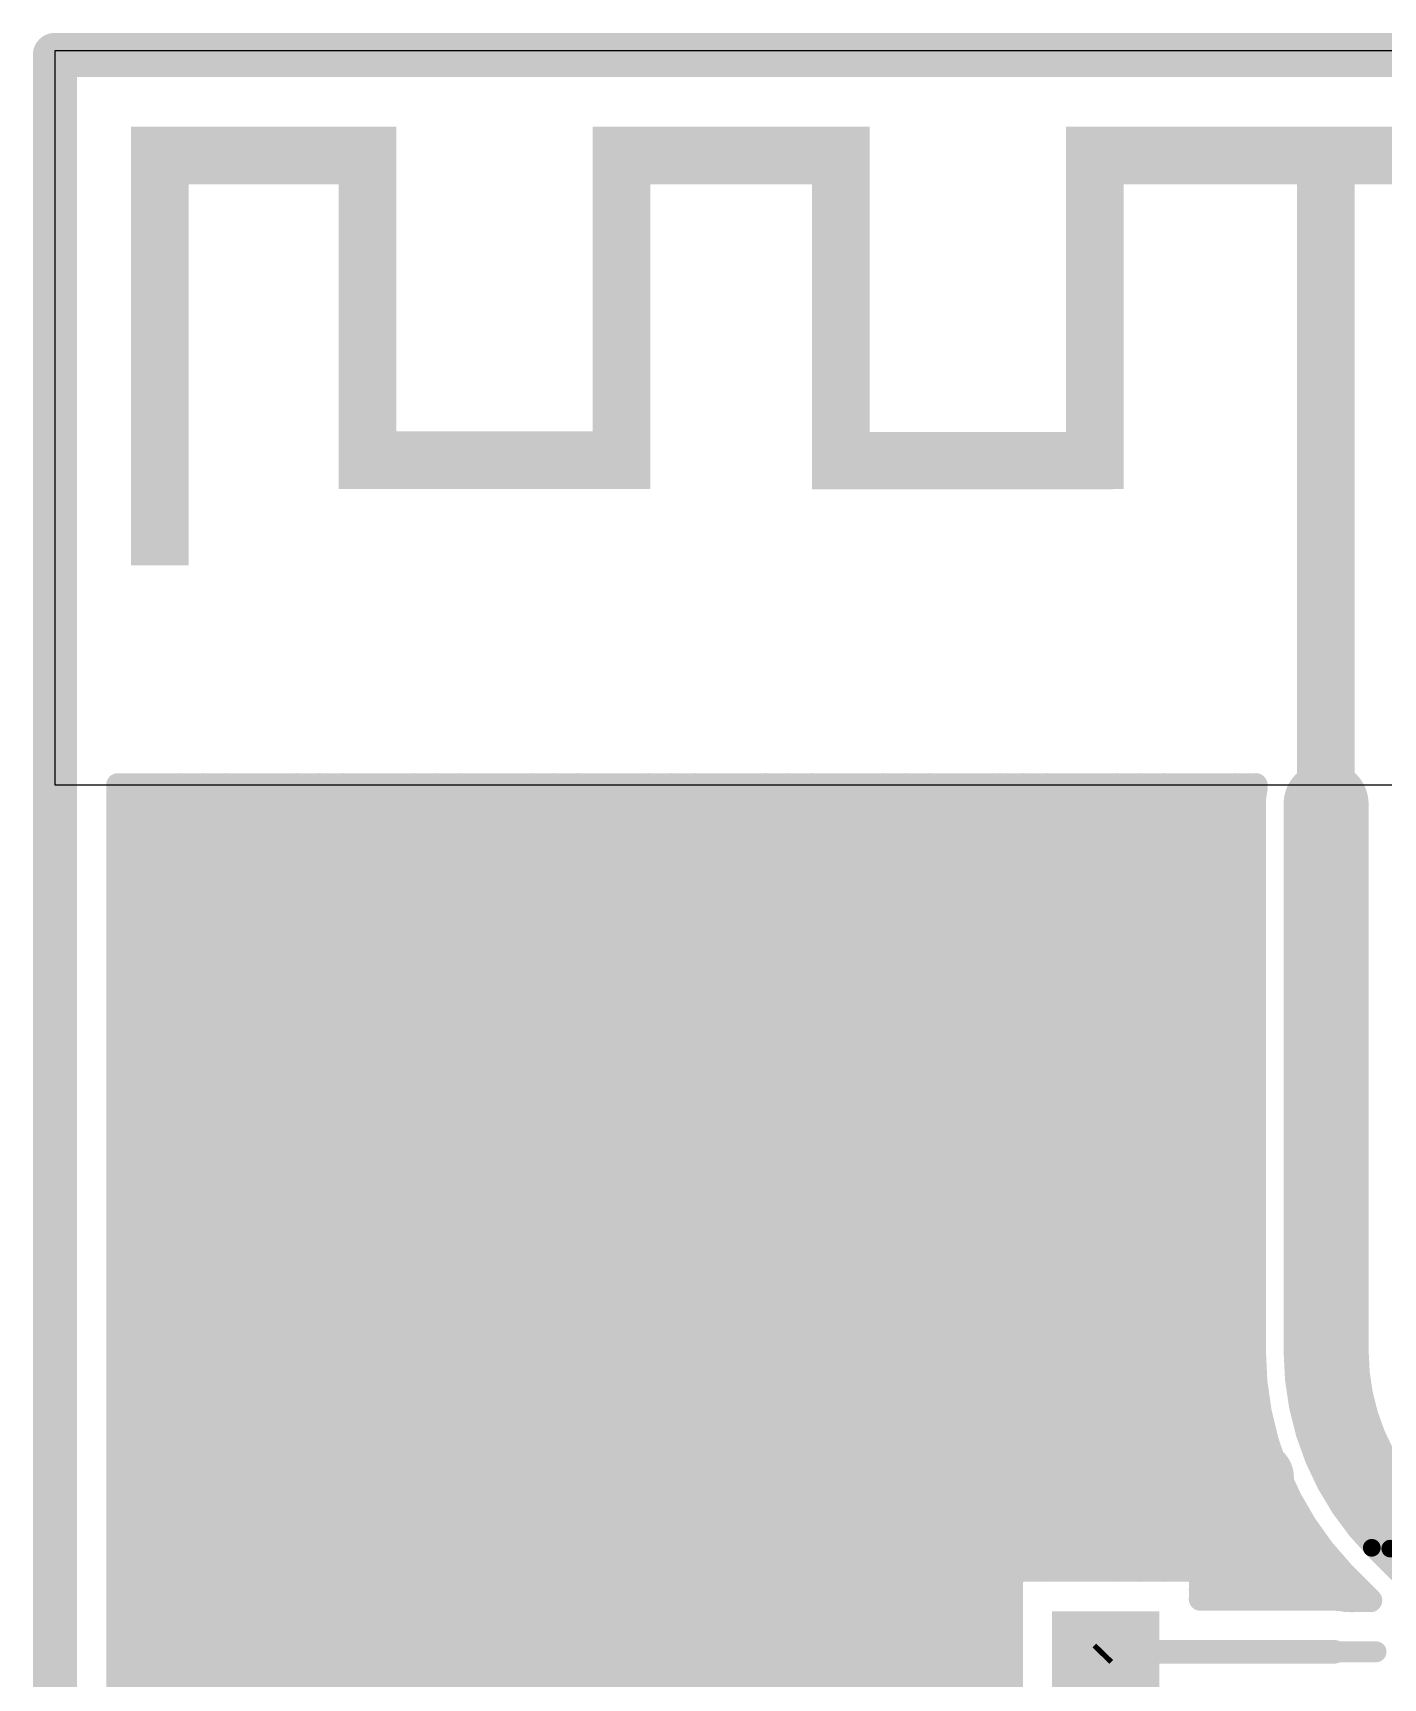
# Model space of a CAD drawing. Header units: inches. Extents: x 0 to 226, y 0 to 70.
# Drawn here: x 29.25 to 40.95, y 55.63 to 69.88 of the extents above; entities that cross this region are included whole.
import ezdxf

# ---------------------------------------------------------------- set-up
doc = ezdxf.new("R2010")
doc.units = ezdxf.units.IN
for name, color, linetype in [('Keep-Out Layer', 6, 'Continuous'), ('Multi-Layer', 9, 'Continuous'), ('Top Layer', 1, 'Continuous')]:
    doc.layers.add(name, color=color, linetype=linetype)

msp = doc.modelspace()

# ---------------------------------------------------------------- hatches: boundary and pattern name
at = {"layer": 'Top Layer'}
for points in [[(32.4, 69.072), (30.1, 69.072), (30.1, 68.572), (32.4, 68.572)], [(36.5, 69.072), (34.1, 69.072), (34.1, 68.572), (36.5, 68.572)], [(42.4, 69.072), (38.2, 69.072), (38.2, 68.572), (42.4, 68.572)], [(30.6, 68.752), (30.1, 68.752), (30.1, 65.272), (30.6, 65.272)], [(32.4, 68.753), (31.9, 68.753), (31.9, 65.933), (32.4, 65.933)], [(34.6, 68.753), (34.1, 68.753), (34.1, 65.933), (34.6, 65.933)], [(36.5, 68.752), (36, 68.752), (36, 65.932), (36.5, 65.932)], [(38.701, 68.753), (38.201, 68.753), (38.201, 65.933), (38.701, 65.933)], [(40.701, 68.804), (40.201, 68.804), (40.201, 63.472), (40.701, 63.472)], [(34.586, 66.433), (32.096, 66.433), (32.096, 65.933), (34.586, 65.933)], [(38.61, 66.427), (36.07, 66.427), (36.07, 65.932), (38.61, 65.932)]]:
    msp.add_hatch(color=1, dxfattribs=at).paths.add_polyline_path(points)

# ---------------------------------------------------------------- linework, layer by layer
at = {"layer": 'Keep-Out Layer'}
for points in [[(29.441, 69.694, 0.381, 0.381, 0), (48.881, 69.694, 0.381, 0.381, 0)], [(29.441, 44.864, 0.381, 0.381, 0), (29.441, 69.694, 0.381, 0.381, 0)]]:
    msp.add_lwpolyline(points, format="xyseb", dxfattribs=at)
msp.add_lwpolyline([(29.345, 69.694, 0.191, 0.191, 1), (29.536, 69.694, 0.191, 0.191, 1)], format="xyseb", close=True, dxfattribs=at)
msp.add_lwpolyline([(29.345, 69.694, 0.191, 0.191, 1), (29.536, 69.694, 0.191, 0.191, 1)], format="xyseb", close=True, dxfattribs=at)
at = {"layer": 'Multi-Layer'}
for p, q in [((48.881, 69.728), (29.441, 69.728)), ((29.441, 69.728), (29.441, 63.371)), ((29.441, 63.371), (48.881, 63.371))]:
    msp.add_line(p, q, dxfattribs=at)
at = {"layer": 'Top Layer'}
for points in [[(40.454, 58.464, 0.737, 0.737, 0), (40.454, 63.204, 0.737, 0.737, 0)], [(29.987, 63.371, 0.203, 0.203, 0), (39.845, 63.371, 0.203, 0.203, 0)], [(29.987, 45.41, 0.203, 0.203, 0), (29.987, 63.371, 0.203, 0.203, 0)], [(30.11, 45.41, 0.203, 0.203, 0), (30.11, 63.371, 0.203, 0.203, 0)], [(30.314, 45.41, 0.203, 0.203, 0), (30.314, 63.371, 0.203, 0.203, 0)], [(30.517, 45.41, 0.203, 0.203, 0), (30.517, 63.371, 0.203, 0.203, 0)], [(30.72, 45.41, 0.203, 0.203, 0), (30.72, 63.371, 0.203, 0.203, 0)], [(30.923, 45.41, 0.203, 0.203, 0), (30.923, 63.371, 0.203, 0.203, 0)], [(31.126, 45.41, 0.203, 0.203, 0), (31.126, 63.371, 0.203, 0.203, 0)], [(31.33, 45.41, 0.203, 0.203, 0), (31.33, 63.371, 0.203, 0.203, 0)], [(31.533, 45.41, 0.203, 0.203, 0), (31.533, 63.371, 0.203, 0.203, 0)], [(31.736, 45.41, 0.203, 0.203, 0), (31.736, 63.371, 0.203, 0.203, 0)], [(31.939, 45.41, 0.203, 0.203, 0), (31.939, 63.371, 0.203, 0.203, 0)], [(32.142, 45.41, 0.203, 0.203, 0), (32.142, 63.371, 0.203, 0.203, 0)], [(32.346, 45.41, 0.203, 0.203, 0), (32.346, 63.371, 0.203, 0.203, 0)], [(32.549, 45.41, 0.203, 0.203, 0), (32.549, 63.371, 0.203, 0.203, 0)], [(32.752, 45.41, 0.203, 0.203, 0), (32.752, 63.371, 0.203, 0.203, 0)], [(32.955, 45.41, 0.203, 0.203, 0), (32.955, 63.371, 0.203, 0.203, 0)], [(33.158, 45.41, 0.203, 0.203, 0), (33.158, 63.371, 0.203, 0.203, 0)], [(33.362, 45.41, 0.203, 0.203, 0), (33.362, 63.371, 0.203, 0.203, 0)], [(33.565, 45.41, 0.203, 0.203, 0), (33.565, 63.371, 0.203, 0.203, 0)], [(33.768, 45.41, 0.203, 0.203, 0), (33.768, 63.371, 0.203, 0.203, 0)], [(33.971, 45.41, 0.203, 0.203, 0), (33.971, 63.371, 0.203, 0.203, 0)], [(34.174, 45.41, 0.203, 0.203, 0), (34.174, 63.371, 0.203, 0.203, 0)], [(34.378, 45.41, 0.203, 0.203, 0), (34.378, 63.371, 0.203, 0.203, 0)], [(34.581, 45.41, 0.203, 0.203, 0), (34.581, 63.371, 0.203, 0.203, 0)], [(34.784, 45.41, 0.203, 0.203, 0), (34.784, 63.371, 0.203, 0.203, 0)], [(34.987, 45.41, 0.203, 0.203, 0), (34.987, 63.371, 0.203, 0.203, 0)], [(35.19, 45.41, 0.203, 0.203, 0), (35.19, 63.371, 0.203, 0.203, 0)], [(35.394, 45.41, 0.203, 0.203, 0), (35.394, 63.371, 0.203, 0.203, 0)], [(35.597, 45.41, 0.203, 0.203, 0), (35.597, 63.371, 0.203, 0.203, 0)], [(35.8, 49.763, 0.203, 0.203, 0), (35.8, 63.371, 0.203, 0.203, 0)], [(36.003, 49.763, 0.203, 0.203, 0), (36.003, 63.371, 0.203, 0.203, 0)], [(36.206, 49.971, 0.203, 0.203, 0), (36.206, 63.371, 0.203, 0.203, 0)], [(36.41, 50.237, 0.203, 0.203, 0), (36.41, 63.371, 0.203, 0.203, 0)], [(36.613, 50.441, 0.203, 0.203, 0), (36.613, 63.371, 0.203, 0.203, 0)], [(36.816, 50.644, 0.203, 0.203, 0), (36.816, 63.371, 0.203, 0.203, 0)], [(37.019, 50.847, 0.203, 0.203, 0), (37.019, 63.371, 0.203, 0.203, 0)], [(37.222, 51.05, 0.203, 0.203, 0), (37.222, 63.371, 0.203, 0.203, 0)], [(37.426, 51.253, 0.203, 0.203, 0), (37.426, 63.371, 0.203, 0.203, 0)], [(37.629, 51.457, 0.203, 0.203, 0), (37.629, 63.371, 0.203, 0.203, 0)], [(37.832, 56.57, 0.203, 0.203, 0), (37.832, 63.371, 0.203, 0.203, 0)], [(38.035, 56.57, 0.203, 0.203, 0), (38.035, 63.371, 0.203, 0.203, 0)], [(38.238, 56.57, 0.203, 0.203, 0), (38.238, 63.371, 0.203, 0.203, 0)], [(38.442, 56.57, 0.203, 0.203, 0), (38.442, 63.371, 0.203, 0.203, 0)], [(38.645, 56.57, 0.203, 0.203, 0), (38.645, 63.371, 0.203, 0.203, 0)], [(38.848, 56.57, 0.203, 0.203, 0), (38.848, 63.371, 0.203, 0.203, 0)], [(39.051, 56.57, 0.203, 0.203, 0), (39.051, 63.371, 0.203, 0.203, 0)], [(39.254, 56.57, 0.203, 0.203, 0), (39.254, 63.371, 0.203, 0.203, 0)], [(39.458, 56.319, 0.203, 0.203, 0), (39.458, 63.371, 0.203, 0.203, 0)], [(39.661, 56.319, 0.203, 0.203, 0), (39.661, 63.371, 0.203, 0.203, 0)], [(39.831, 63.204, 0.203, 0.203, -0.052732), (39.845, 63.334, 0.203, 0.203, 0)], [(29.987, 63.311, 0.203, 0.203, 0), (39.841, 63.311, 0.203, 0.203, 0)], [(39.831, 58.464, 0.203, 0.203, 0), (39.831, 63.204, 0.203, 0.203, 0)], [(29.987, 63.108, 0.203, 0.203, 0), (39.831, 63.108, 0.203, 0.203, 0)], [(29.987, 62.905, 0.203, 0.203, 0), (39.831, 62.905, 0.203, 0.203, 0)], [(29.987, 62.702, 0.203, 0.203, 0), (39.831, 62.702, 0.203, 0.203, 0)], [(29.987, 62.498, 0.203, 0.203, 0), (39.831, 62.498, 0.203, 0.203, 0)], [(29.987, 62.295, 0.203, 0.203, 0), (39.831, 62.295, 0.203, 0.203, 0)], [(29.987, 62.092, 0.203, 0.203, 0), (39.831, 62.092, 0.203, 0.203, 0)], [(29.987, 61.889, 0.203, 0.203, 0), (39.831, 61.889, 0.203, 0.203, 0)], [(29.987, 61.686, 0.203, 0.203, 0), (39.831, 61.686, 0.203, 0.203, 0)], [(29.987, 61.482, 0.203, 0.203, 0), (39.831, 61.482, 0.203, 0.203, 0)], [(29.987, 61.279, 0.203, 0.203, 0), (39.831, 61.279, 0.203, 0.203, 0)], [(29.987, 61.076, 0.203, 0.203, 0), (39.831, 61.076, 0.203, 0.203, 0)], [(29.987, 60.873, 0.203, 0.203, 0), (39.831, 60.873, 0.203, 0.203, 0)], [(29.987, 60.67, 0.203, 0.203, 0), (39.831, 60.67, 0.203, 0.203, 0)], [(29.987, 60.466, 0.203, 0.203, 0), (39.831, 60.466, 0.203, 0.203, 0)], [(29.987, 60.263, 0.203, 0.203, 0), (39.831, 60.263, 0.203, 0.203, 0)], [(29.987, 60.06, 0.203, 0.203, 0), (39.831, 60.06, 0.203, 0.203, 0)], [(29.987, 59.857, 0.203, 0.203, 0), (39.831, 59.857, 0.203, 0.203, 0)], [(29.987, 59.654, 0.203, 0.203, 0), (39.831, 59.654, 0.203, 0.203, 0)], [(29.987, 59.45, 0.203, 0.203, 0), (39.831, 59.45, 0.203, 0.203, 0)], [(29.987, 59.247, 0.203, 0.203, 0), (39.831, 59.247, 0.203, 0.203, 0)], [(29.987, 59.044, 0.203, 0.203, 0), (39.831, 59.044, 0.203, 0.203, 0)], [(29.987, 58.841, 0.203, 0.203, 0), (39.831, 58.841, 0.203, 0.203, 0)], [(29.987, 58.638, 0.203, 0.203, 0), (39.831, 58.638, 0.203, 0.203, 0)], [(41.084, 56.942, 0.737, 0.737, -0.198912), (40.454, 58.464, 0.737, 0.737, 0)], [(29.987, 58.434, 0.203, 0.203, 0), (39.831, 58.434, 0.203, 0.203, 0)], [(40.602, 56.545, 0.203, 0.203, -0.193284), (39.831, 58.464, 0.203, 0.203, 0)], [(29.987, 58.231, 0.203, 0.203, 0), (39.841, 58.231, 0.203, 0.203, 0)], [(29.987, 58.028, 0.203, 0.203, 0), (39.866, 58.028, 0.203, 0.203, 0)], [(39.864, 56.319, 0.203, 0.203, 0), (39.864, 58.038, 0.203, 0.203, 0)], [(29.987, 57.825, 0.203, 0.203, 0), (39.906, 57.825, 0.203, 0.203, 0)], [(29.987, 57.622, 0.203, 0.203, 0), (39.962, 57.622, 0.203, 0.203, 0)], [(29.987, 57.418, 0.203, 0.203, 0), (40.036, 57.418, 0.203, 0.203, 0)], [(40.067, 56.319, 0.203, 0.203, 0), (40.067, 57.344, 0.203, 0.203, 0)], [(29.987, 57.215, 0.203, 0.203, 0), (40.128, 57.215, 0.203, 0.203, 0)], [(29.987, 57.012, 0.203, 0.203, 0), (40.241, 57.012, 0.203, 0.203, 0)], [(40.27, 56.319, 0.203, 0.203, 0), (40.27, 56.966, 0.203, 0.203, 0)], [(29.987, 56.809, 0.203, 0.203, 0), (40.379, 56.809, 0.203, 0.203, 0)], [(40.474, 56.319, 0.203, 0.203, 0), (40.474, 56.689, 0.203, 0.203, 0)], [(40.849, 56.763, 0.152, 0.152, 0), (41.437, 56.176, 0.152, 0.152, 0)], [(41.009, 56.756, 0.152, 0.152, 0), (41.33, 56.435, 0.152, 0.152, 0)], [(29.987, 56.606, 0.203, 0.203, 0), (40.545, 56.606, 0.203, 0.203, 0)], [(37.725, 56.57, 0.203, 0.203, 0), (39.366, 56.57, 0.203, 0.203, 0)], [(37.725, 54.879, 0.203, 0.203, 0), (37.725, 56.57, 0.203, 0.203, 0)], [(39.366, 56.319, 0.203, 0.203, 0), (39.366, 56.57, 0.203, 0.203, 0)], [(40.616, 56.53, 0.203, 0.203, 0), (40.839, 56.307, 0.203, 0.203, 0)], [(29.987, 56.402, 0.203, 0.203, 0), (37.725, 56.402, 0.203, 0.203, 0)], [(39.366, 56.402, 0.203, 0.203, 0), (40.743, 56.402, 0.203, 0.203, 0)], [(40.677, 56.307, 0.203, 0.203, 0), (40.677, 56.469, 0.203, 0.203, 0)], [(29.987, 56.199, 0.203, 0.203, 0), (37.725, 56.199, 0.203, 0.203, 0)], [(39.366, 56.319, 0.203, 0.203, 0), (40.527, 56.319, 0.203, 0.203, 0)], [(40.527, 56.319, 0.203, 0.203, -0.056496), (40.629, 56.307, 0.203, 0.203, 0)], [(40.629, 56.307, 0.203, 0.203, 0), (40.839, 56.307, 0.203, 0.203, 0)], [(29.987, 55.996, 0.203, 0.203, 0), (37.725, 55.996, 0.203, 0.203, 0)], [(29.987, 55.793, 0.203, 0.203, 0), (37.725, 55.793, 0.203, 0.203, 0)], [(38.545, 53.804, 0.508, 0.508, 0), (38.545, 55.724, 0.508, 0.508, 0)], [(38.503, 55.829, 0.203, 0.203, 0), (38.535, 55.862, 0.203, 0.203, 0)], [(38.535, 55.862, 0.203, 0.203, 0), (40.527, 55.862, 0.203, 0.203, 0)], [(40.887, 55.862, 0.18, 0.18, 0), (40.167, 55.862, 0.18, 0.18, 0)], [(29.987, 55.59, 0.203, 0.203, 0), (37.725, 55.59, 0.203, 0.203, 0)]]:
    msp.add_lwpolyline(points, format="xyseb", dxfattribs=at)
for points in [[(40.269, 63.204, 0.368, 0.368, 1), (40.638, 63.204, 0.368, 0.368, 1)], [(29.936, 63.371, 0.102, 0.102, 1), (30.037, 63.371, 0.102, 0.102, 1)], [(29.936, 63.371, 0.102, 0.102, 1), (30.037, 63.371, 0.102, 0.102, 1)], [(30.123, 63.147, 0.305, 0.305, 1), (30.428, 63.147, 0.305, 0.305, 1)], [(30.06, 63.371, 0.102, 0.102, 1), (30.161, 63.371, 0.102, 0.102, 1)], [(30.263, 63.371, 0.102, 0.102, 1), (30.364, 63.371, 0.102, 0.102, 1)], [(30.466, 63.371, 0.102, 0.102, 1), (30.568, 63.371, 0.102, 0.102, 1)], [(30.669, 63.371, 0.102, 0.102, 1), (30.771, 63.371, 0.102, 0.102, 1)], [(30.872, 63.371, 0.102, 0.102, 1), (30.974, 63.371, 0.102, 0.102, 1)], [(30.974, 63.147, 0.305, 0.305, 1), (31.279, 63.147, 0.305, 0.305, 1)], [(31.076, 63.371, 0.102, 0.102, 1), (31.177, 63.371, 0.102, 0.102, 1)], [(31.279, 63.371, 0.102, 0.102, 1), (31.38, 63.371, 0.102, 0.102, 1)], [(31.482, 63.371, 0.102, 0.102, 1), (31.584, 63.371, 0.102, 0.102, 1)], [(31.685, 63.371, 0.102, 0.102, 1), (31.787, 63.371, 0.102, 0.102, 1)], [(31.825, 63.147, 0.305, 0.305, 1), (32.13, 63.147, 0.305, 0.305, 1)], [(31.888, 63.371, 0.102, 0.102, 1), (31.99, 63.371, 0.102, 0.102, 1)], [(32.092, 63.371, 0.102, 0.102, 1), (32.193, 63.371, 0.102, 0.102, 1)], [(32.295, 63.371, 0.102, 0.102, 1), (32.396, 63.371, 0.102, 0.102, 1)], [(32.498, 63.371, 0.102, 0.102, 1), (32.6, 63.371, 0.102, 0.102, 1)], [(32.676, 63.147, 0.305, 0.305, 1), (32.981, 63.147, 0.305, 0.305, 1)], [(32.701, 63.371, 0.102, 0.102, 1), (32.803, 63.371, 0.102, 0.102, 1)], [(32.904, 63.371, 0.102, 0.102, 1), (33.006, 63.371, 0.102, 0.102, 1)], [(33.108, 63.371, 0.102, 0.102, 1), (33.209, 63.371, 0.102, 0.102, 1)], [(33.311, 63.371, 0.102, 0.102, 1), (33.412, 63.371, 0.102, 0.102, 1)], [(33.512, 63.135, 0.305, 0.305, 1), (33.817, 63.135, 0.305, 0.305, 1)], [(33.514, 63.371, 0.102, 0.102, 1), (33.616, 63.371, 0.102, 0.102, 1)], [(33.717, 63.371, 0.102, 0.102, 1), (33.819, 63.371, 0.102, 0.102, 1)], [(33.92, 63.371, 0.102, 0.102, 1), (34.022, 63.371, 0.102, 0.102, 1)], [(34.124, 63.371, 0.102, 0.102, 1), (34.225, 63.371, 0.102, 0.102, 1)], [(34.363, 63.135, 0.305, 0.305, 1), (34.668, 63.135, 0.305, 0.305, 1)], [(34.327, 63.371, 0.102, 0.102, 1), (34.428, 63.371, 0.102, 0.102, 1)], [(34.53, 63.371, 0.102, 0.102, 1), (34.632, 63.371, 0.102, 0.102, 1)], [(34.733, 63.371, 0.102, 0.102, 1), (34.835, 63.371, 0.102, 0.102, 1)], [(34.936, 63.371, 0.102, 0.102, 1), (35.038, 63.371, 0.102, 0.102, 1)], [(35.214, 63.135, 0.305, 0.305, 1), (35.519, 63.135, 0.305, 0.305, 1)], [(35.14, 63.371, 0.102, 0.102, 1), (35.241, 63.371, 0.102, 0.102, 1)], [(35.343, 63.371, 0.102, 0.102, 1), (35.444, 63.371, 0.102, 0.102, 1)], [(35.546, 63.371, 0.102, 0.102, 1), (35.648, 63.371, 0.102, 0.102, 1)], [(35.749, 63.371, 0.102, 0.102, 1), (35.851, 63.371, 0.102, 0.102, 1)], [(35.952, 63.371, 0.102, 0.102, 1), (36.054, 63.371, 0.102, 0.102, 1)], [(36.065, 63.135, 0.305, 0.305, 1), (36.37, 63.135, 0.305, 0.305, 1)], [(36.156, 63.371, 0.102, 0.102, 1), (36.257, 63.371, 0.102, 0.102, 1)], [(36.359, 63.371, 0.102, 0.102, 1), (36.46, 63.371, 0.102, 0.102, 1)], [(36.562, 63.371, 0.102, 0.102, 1), (36.664, 63.371, 0.102, 0.102, 1)], [(36.765, 63.371, 0.102, 0.102, 1), (36.867, 63.371, 0.102, 0.102, 1)], [(36.916, 63.135, 0.305, 0.305, 1), (37.221, 63.135, 0.305, 0.305, 1)], [(36.968, 63.371, 0.102, 0.102, 1), (37.07, 63.371, 0.102, 0.102, 1)], [(37.172, 63.371, 0.102, 0.102, 1), (37.273, 63.371, 0.102, 0.102, 1)], [(37.375, 63.371, 0.102, 0.102, 1), (37.476, 63.371, 0.102, 0.102, 1)], [(37.578, 63.371, 0.102, 0.102, 1), (37.68, 63.371, 0.102, 0.102, 1)], [(37.767, 63.135, 0.305, 0.305, 1), (38.072, 63.135, 0.305, 0.305, 1)], [(37.781, 63.371, 0.102, 0.102, 1), (37.883, 63.371, 0.102, 0.102, 1)], [(37.984, 63.371, 0.102, 0.102, 1), (38.086, 63.371, 0.102, 0.102, 1)], [(38.188, 63.371, 0.102, 0.102, 1), (38.289, 63.371, 0.102, 0.102, 1)], [(38.391, 63.371, 0.102, 0.102, 1), (38.492, 63.371, 0.102, 0.102, 1)], [(38.618, 63.135, 0.305, 0.305, 1), (38.923, 63.135, 0.305, 0.305, 1)], [(38.594, 63.371, 0.102, 0.102, 1), (38.696, 63.371, 0.102, 0.102, 1)], [(38.797, 63.371, 0.102, 0.102, 1), (38.899, 63.371, 0.102, 0.102, 1)], [(39, 63.371, 0.102, 0.102, 1), (39.102, 63.371, 0.102, 0.102, 1)], [(39.204, 63.371, 0.102, 0.102, 1), (39.305, 63.371, 0.102, 0.102, 1)], [(39.455, 63.124, 0.305, 0.305, 1), (39.759, 63.124, 0.305, 0.305, 1)], [(39.407, 63.371, 0.102, 0.102, 1), (39.508, 63.371, 0.102, 0.102, 1)], [(39.61, 63.371, 0.102, 0.102, 1), (39.712, 63.371, 0.102, 0.102, 1)], [(39.794, 63.371, 0.102, 0.102, 1), (39.896, 63.371, 0.102, 0.102, 1)], [(39.794, 63.334, 0.102, 0.102, 1), (39.896, 63.334, 0.102, 0.102, 1)], [(29.936, 63.311, 0.102, 0.102, 1), (30.037, 63.311, 0.102, 0.102, 1)], [(39.78, 63.204, 0.102, 0.102, 1), (39.882, 63.204, 0.102, 0.102, 1)], [(39.78, 63.204, 0.102, 0.102, 1), (39.882, 63.204, 0.102, 0.102, 1)], [(39.79, 63.311, 0.102, 0.102, 1), (39.891, 63.311, 0.102, 0.102, 1)], [(29.936, 63.108, 0.102, 0.102, 1), (30.037, 63.108, 0.102, 0.102, 1)], [(39.78, 63.108, 0.102, 0.102, 1), (39.882, 63.108, 0.102, 0.102, 1)], [(29.936, 62.905, 0.102, 0.102, 1), (30.037, 62.905, 0.102, 0.102, 1)], [(39.78, 62.905, 0.102, 0.102, 1), (39.882, 62.905, 0.102, 0.102, 1)], [(29.936, 62.702, 0.102, 0.102, 1), (30.037, 62.702, 0.102, 0.102, 1)], [(39.78, 62.702, 0.102, 0.102, 1), (39.882, 62.702, 0.102, 0.102, 1)], [(29.936, 62.498, 0.102, 0.102, 1), (30.037, 62.498, 0.102, 0.102, 1)], [(39.453, 62.291, 0.305, 0.305, 1), (39.758, 62.291, 0.305, 0.305, 1)], [(39.78, 62.498, 0.102, 0.102, 1), (39.882, 62.498, 0.102, 0.102, 1)], [(32.121, 62.191, 0.356, 0.356, 1), (32.477, 62.191, 0.356, 0.356, 1)], [(29.936, 62.295, 0.102, 0.102, 1), (30.037, 62.295, 0.102, 0.102, 1)], [(30.262, 62.053, 0.305, 0.305, 1), (30.566, 62.053, 0.305, 0.305, 1)], [(34.031, 61.994, 0.305, 0.305, 1), (34.336, 61.994, 0.305, 0.305, 1)], [(39.78, 62.295, 0.102, 0.102, 1), (39.882, 62.295, 0.102, 0.102, 1)], [(29.936, 62.092, 0.102, 0.102, 1), (30.037, 62.092, 0.102, 0.102, 1)], [(31.066, 61.837, 0.305, 0.305, 1), (31.371, 61.837, 0.305, 0.305, 1)], [(35.509, 61.965, 0.305, 0.305, 1), (35.814, 61.965, 0.305, 0.305, 1)], [(37.477, 61.84, 0.305, 0.305, 1), (37.782, 61.84, 0.305, 0.305, 1)], [(38.586, 61.857, 0.305, 0.305, 1), (38.891, 61.857, 0.305, 0.305, 1)], [(39.78, 62.092, 0.102, 0.102, 1), (39.882, 62.092, 0.102, 0.102, 1)], [(29.936, 61.889, 0.102, 0.102, 1), (30.037, 61.889, 0.102, 0.102, 1)], [(39.78, 61.889, 0.102, 0.102, 1), (39.882, 61.889, 0.102, 0.102, 1)], [(29.936, 61.686, 0.102, 0.102, 1), (30.037, 61.686, 0.102, 0.102, 1)], [(32.873, 61.523, 0.305, 0.305, 1), (33.178, 61.523, 0.305, 0.305, 1)], [(36.204, 61.407, 0.356, 0.356, 1), (36.56, 61.407, 0.356, 0.356, 1)], [(39.78, 61.686, 0.102, 0.102, 1), (39.882, 61.686, 0.102, 0.102, 1)], [(29.936, 61.482, 0.102, 0.102, 1), (30.037, 61.482, 0.102, 0.102, 1)], [(39.455, 61.382, 0.305, 0.305, 1), (39.759, 61.382, 0.305, 0.305, 1)], [(39.78, 61.482, 0.102, 0.102, 1), (39.882, 61.482, 0.102, 0.102, 1)], [(29.936, 61.279, 0.102, 0.102, 1), (30.037, 61.279, 0.102, 0.102, 1)], [(39.78, 61.279, 0.102, 0.102, 1), (39.882, 61.279, 0.102, 0.102, 1)], [(29.936, 61.076, 0.102, 0.102, 1), (30.037, 61.076, 0.102, 0.102, 1)], [(39.78, 61.076, 0.102, 0.102, 1), (39.882, 61.076, 0.102, 0.102, 1)], [(29.936, 60.873, 0.102, 0.102, 1), (30.037, 60.873, 0.102, 0.102, 1)], [(37.113, 60.64, 0.305, 0.305, 1), (37.418, 60.64, 0.305, 0.305, 1)], [(39.455, 60.58, 0.305, 0.305, 1), (39.759, 60.58, 0.305, 0.305, 1)], [(39.78, 60.873, 0.102, 0.102, 1), (39.882, 60.873, 0.102, 0.102, 1)], [(29.936, 60.67, 0.102, 0.102, 1), (30.037, 60.67, 0.102, 0.102, 1)], [(34.679, 60.483, 0.305, 0.305, 1), (34.984, 60.483, 0.305, 0.305, 1)], [(39.78, 60.67, 0.102, 0.102, 1), (39.882, 60.67, 0.102, 0.102, 1)], [(29.936, 60.466, 0.102, 0.102, 1), (30.037, 60.466, 0.102, 0.102, 1)], [(39.78, 60.466, 0.102, 0.102, 1), (39.882, 60.466, 0.102, 0.102, 1)], [(31.341, 60.227, 0.305, 0.305, 1), (31.646, 60.227, 0.305, 0.305, 1)], [(29.936, 60.263, 0.102, 0.102, 1), (30.037, 60.263, 0.102, 0.102, 1)], [(32.48, 60.031, 0.305, 0.305, 1), (32.785, 60.031, 0.305, 0.305, 1)], [(39.78, 60.263, 0.102, 0.102, 1), (39.882, 60.263, 0.102, 0.102, 1)], [(29.936, 60.06, 0.102, 0.102, 1), (30.037, 60.06, 0.102, 0.102, 1)], [(37.997, 59.894, 0.305, 0.305, 1), (38.302, 59.894, 0.305, 0.305, 1)], [(39.78, 60.06, 0.102, 0.102, 1), (39.882, 60.06, 0.102, 0.102, 1)], [(39.455, 59.779, 0.305, 0.305, 1), (39.759, 59.779, 0.305, 0.305, 1)], [(29.936, 59.857, 0.102, 0.102, 1), (30.037, 59.857, 0.102, 0.102, 1)], [(39.78, 59.857, 0.102, 0.102, 1), (39.882, 59.857, 0.102, 0.102, 1)], [(29.936, 59.654, 0.102, 0.102, 1), (30.037, 59.654, 0.102, 0.102, 1)], [(39.78, 59.654, 0.102, 0.102, 1), (39.882, 59.654, 0.102, 0.102, 1)], [(29.936, 59.45, 0.102, 0.102, 1), (30.037, 59.45, 0.102, 0.102, 1)], [(33.619, 59.148, 0.305, 0.305, 1), (33.924, 59.148, 0.305, 0.305, 1)], [(36.092, 59.246, 0.305, 0.305, 1), (36.397, 59.246, 0.305, 0.305, 1)], [(39.78, 59.45, 0.102, 0.102, 1), (39.882, 59.45, 0.102, 0.102, 1)], [(29.936, 59.247, 0.102, 0.102, 1), (30.037, 59.247, 0.102, 0.102, 1)], [(39.455, 58.977, 0.305, 0.305, 1), (39.759, 58.977, 0.305, 0.305, 1)], [(39.78, 59.247, 0.102, 0.102, 1), (39.882, 59.247, 0.102, 0.102, 1)], [(29.936, 59.044, 0.102, 0.102, 1), (30.037, 59.044, 0.102, 0.102, 1)], [(30.462, 58.853, 0.305, 0.305, 1), (30.767, 58.853, 0.305, 0.305, 1)], [(39.78, 59.044, 0.102, 0.102, 1), (39.882, 59.044, 0.102, 0.102, 1)], [(37.196, 58.743, 0.356, 0.356, 1), (37.551, 58.743, 0.356, 0.356, 1)], [(29.936, 58.841, 0.102, 0.102, 1), (30.037, 58.841, 0.102, 0.102, 1)], [(38.272, 58.637, 0.305, 0.305, 1), (38.577, 58.637, 0.305, 0.305, 1)], [(39.78, 58.841, 0.102, 0.102, 1), (39.882, 58.841, 0.102, 0.102, 1)], [(29.936, 58.638, 0.102, 0.102, 1), (30.037, 58.638, 0.102, 0.102, 1)], [(31.989, 58.5, 0.305, 0.305, 1), (32.294, 58.5, 0.305, 0.305, 1)], [(39.78, 58.638, 0.102, 0.102, 1), (39.882, 58.638, 0.102, 0.102, 1)], [(40.269, 58.464, 0.368, 0.368, 1), (40.638, 58.464, 0.368, 0.368, 1)], [(40.269, 58.464, 0.368, 0.368, 1), (40.638, 58.464, 0.368, 0.368, 1)], [(29.936, 58.434, 0.102, 0.102, 1), (30.037, 58.434, 0.102, 0.102, 1)], [(39.455, 58.175, 0.305, 0.305, 1), (39.759, 58.175, 0.305, 0.305, 1)], [(39.78, 58.464, 0.102, 0.102, 1), (39.882, 58.464, 0.102, 0.102, 1)], [(39.78, 58.464, 0.102, 0.102, 1), (39.882, 58.464, 0.102, 0.102, 1)], [(39.781, 58.434, 0.102, 0.102, 1), (39.882, 58.434, 0.102, 0.102, 1)], [(29.936, 58.231, 0.102, 0.102, 1), (30.037, 58.231, 0.102, 0.102, 1)], [(35.7, 57.989, 0.305, 0.305, 1), (36.005, 57.989, 0.305, 0.305, 1)], [(39.79, 58.231, 0.102, 0.102, 1), (39.892, 58.231, 0.102, 0.102, 1)], [(33.314, 57.858, 0.305, 0.305, 1), (33.618, 57.858, 0.305, 0.305, 1)], [(29.936, 58.028, 0.102, 0.102, 1), (30.037, 58.028, 0.102, 0.102, 1)], [(39.813, 58.038, 0.102, 0.102, 1), (39.915, 58.038, 0.102, 0.102, 1)], [(39.815, 58.028, 0.102, 0.102, 1), (39.916, 58.028, 0.102, 0.102, 1)], [(29.936, 57.825, 0.102, 0.102, 1), (30.037, 57.825, 0.102, 0.102, 1)], [(39.855, 57.825, 0.102, 0.102, 1), (39.957, 57.825, 0.102, 0.102, 1)], [(29.936, 57.622, 0.102, 0.102, 1), (30.037, 57.622, 0.102, 0.102, 1)], [(39.911, 57.622, 0.102, 0.102, 1), (40.013, 57.622, 0.102, 0.102, 1)], [(39.717, 57.374, 0.305, 0.305, 1), (40.022, 57.374, 0.305, 0.305, 1)], [(29.936, 57.418, 0.102, 0.102, 1), (30.037, 57.418, 0.102, 0.102, 1)], [(34.121, 57.185, 0.305, 0.305, 1), (34.426, 57.185, 0.305, 0.305, 1)], [(36.604, 57.146, 0.356, 0.356, 1), (36.959, 57.146, 0.356, 0.356, 1)], [(39.985, 57.418, 0.102, 0.102, 1), (40.087, 57.418, 0.102, 0.102, 1)], [(40.016, 57.344, 0.102, 0.102, 1), (40.118, 57.344, 0.102, 0.102, 1)], [(29.936, 57.215, 0.102, 0.102, 1), (30.037, 57.215, 0.102, 0.102, 1)], [(31.945, 56.991, 0.305, 0.305, 1), (32.249, 56.991, 0.305, 0.305, 1)], [(40.077, 57.215, 0.102, 0.102, 1), (40.179, 57.215, 0.102, 0.102, 1)], [(40.9, 56.942, 0.368, 0.368, 1), (41.268, 56.942, 0.368, 0.368, 1)], [(29.936, 57.012, 0.102, 0.102, 1), (30.037, 57.012, 0.102, 0.102, 1)], [(40.191, 57.012, 0.102, 0.102, 1), (40.292, 57.012, 0.102, 0.102, 1)], [(40.22, 56.966, 0.102, 0.102, 1), (40.321, 56.966, 0.102, 0.102, 1)], [(29.936, 56.809, 0.102, 0.102, 1), (30.037, 56.809, 0.102, 0.102, 1)], [(40.151, 56.572, 0.305, 0.305, 1), (40.456, 56.572, 0.305, 0.305, 1)], [(40.328, 56.809, 0.102, 0.102, 1), (40.43, 56.809, 0.102, 0.102, 1)], [(40.423, 56.689, 0.102, 0.102, 1), (40.524, 56.689, 0.102, 0.102, 1)], [(40.811, 56.763, 0.0762, 0.0762, 1), (40.888, 56.763, 0.0762, 0.0762, 1)], [(40.971, 56.756, 0.0762, 0.0762, 1), (41.047, 56.756, 0.0762, 0.0762, 1)], [(29.936, 56.606, 0.102, 0.102, 1), (30.037, 56.606, 0.102, 0.102, 1)], [(30.462, 56.338, 0.305, 0.305, 1), (30.767, 56.338, 0.305, 0.305, 1)], [(37.674, 56.57, 0.102, 0.102, 1), (37.775, 56.57, 0.102, 0.102, 1)], [(37.674, 56.57, 0.102, 0.102, 1), (37.775, 56.57, 0.102, 0.102, 1)], [(37.781, 56.57, 0.102, 0.102, 1), (37.883, 56.57, 0.102, 0.102, 1)], [(37.984, 56.57, 0.102, 0.102, 1), (38.086, 56.57, 0.102, 0.102, 1)], [(38.188, 56.57, 0.102, 0.102, 1), (38.289, 56.57, 0.102, 0.102, 1)], [(38.391, 56.57, 0.102, 0.102, 1), (38.492, 56.57, 0.102, 0.102, 1)], [(38.594, 56.57, 0.102, 0.102, 1), (38.696, 56.57, 0.102, 0.102, 1)], [(38.797, 56.57, 0.102, 0.102, 1), (38.899, 56.57, 0.102, 0.102, 1)], [(39, 56.57, 0.102, 0.102, 1), (39.102, 56.57, 0.102, 0.102, 1)], [(39.204, 56.57, 0.102, 0.102, 1), (39.305, 56.57, 0.102, 0.102, 1)], [(39.315, 56.57, 0.102, 0.102, 1), (39.417, 56.57, 0.102, 0.102, 1)], [(39.315, 56.57, 0.102, 0.102, 1), (39.417, 56.57, 0.102, 0.102, 1)], [(40.495, 56.606, 0.102, 0.102, 1), (40.596, 56.606, 0.102, 0.102, 1)], [(40.551, 56.545, 0.102, 0.102, 1), (40.652, 56.545, 0.102, 0.102, 1)], [(40.565, 56.53, 0.102, 0.102, 1), (40.667, 56.53, 0.102, 0.102, 1)], [(29.936, 56.402, 0.102, 0.102, 1), (30.037, 56.402, 0.102, 0.102, 1)], [(37.674, 56.402, 0.102, 0.102, 1), (37.775, 56.402, 0.102, 0.102, 1)], [(39.315, 56.402, 0.102, 0.102, 1), (39.417, 56.402, 0.102, 0.102, 1)], [(40.626, 56.469, 0.102, 0.102, 1), (40.728, 56.469, 0.102, 0.102, 1)], [(40.693, 56.402, 0.102, 0.102, 1), (40.794, 56.402, 0.102, 0.102, 1)], [(29.936, 56.199, 0.102, 0.102, 1), (30.037, 56.199, 0.102, 0.102, 1)], [(35.658, 56.012, 0.356, 0.356, 1), (36.014, 56.012, 0.356, 0.356, 1)], [(37.674, 56.199, 0.102, 0.102, 1), (37.775, 56.199, 0.102, 0.102, 1)], [(39.315, 56.319, 0.102, 0.102, 1), (39.417, 56.319, 0.102, 0.102, 1)], [(39.315, 56.319, 0.102, 0.102, 1), (39.417, 56.319, 0.102, 0.102, 1)], [(39.407, 56.319, 0.102, 0.102, 1), (39.508, 56.319, 0.102, 0.102, 1)], [(39.61, 56.319, 0.102, 0.102, 1), (39.712, 56.319, 0.102, 0.102, 1)], [(39.813, 56.319, 0.102, 0.102, 1), (39.915, 56.319, 0.102, 0.102, 1)], [(40.016, 56.319, 0.102, 0.102, 1), (40.118, 56.319, 0.102, 0.102, 1)], [(40.22, 56.319, 0.102, 0.102, 1), (40.321, 56.319, 0.102, 0.102, 1)], [(40.423, 56.319, 0.102, 0.102, 1), (40.524, 56.319, 0.102, 0.102, 1)], [(40.476, 56.319, 0.102, 0.102, 1), (40.578, 56.319, 0.102, 0.102, 1)], [(40.476, 56.319, 0.102, 0.102, 1), (40.578, 56.319, 0.102, 0.102, 1)], [(40.579, 56.307, 0.102, 0.102, 1), (40.68, 56.307, 0.102, 0.102, 1)], [(40.579, 56.307, 0.102, 0.102, 1), (40.68, 56.307, 0.102, 0.102, 1)], [(40.626, 56.307, 0.102, 0.102, 1), (40.728, 56.307, 0.102, 0.102, 1)], [(40.788, 56.307, 0.102, 0.102, 1), (40.889, 56.307, 0.102, 0.102, 1)], [(40.788, 56.307, 0.102, 0.102, 1), (40.889, 56.307, 0.102, 0.102, 1)], [(29.936, 55.996, 0.102, 0.102, 1), (30.037, 55.996, 0.102, 0.102, 1)], [(37.674, 55.996, 0.102, 0.102, 1), (37.775, 55.996, 0.102, 0.102, 1)], [(29.936, 55.793, 0.102, 0.102, 1), (30.037, 55.793, 0.102, 0.102, 1)], [(37.674, 55.793, 0.102, 0.102, 1), (37.775, 55.793, 0.102, 0.102, 1)], [(38.418, 55.724, 0.254, 0.254, 1), (38.672, 55.724, 0.254, 0.254, 1)], [(38.452, 55.829, 0.102, 0.102, 1), (38.553, 55.829, 0.102, 0.102, 1)], [(38.484, 55.862, 0.102, 0.102, 1), (38.586, 55.862, 0.102, 0.102, 1)], [(38.484, 55.862, 0.102, 0.102, 1), (38.586, 55.862, 0.102, 0.102, 1)], [(40.122, 55.862, 0.09, 0.09, 1), (40.212, 55.862, 0.09, 0.09, 1)], [(40.476, 55.862, 0.102, 0.102, 1), (40.578, 55.862, 0.102, 0.102, 1)], [(40.842, 55.862, 0.09, 0.09, 1), (40.932, 55.862, 0.09, 0.09, 1)], [(31.552, 55.483, 0.305, 0.305, 1), (31.857, 55.483, 0.305, 0.305, 1)], [(33.152, 55.551, 0.305, 0.305, 1), (33.456, 55.551, 0.305, 0.305, 1)], [(29.936, 55.59, 0.102, 0.102, 1), (30.037, 55.59, 0.102, 0.102, 1)], [(37.674, 55.59, 0.102, 0.102, 1), (37.775, 55.59, 0.102, 0.102, 1)]]:
    msp.add_lwpolyline(points, format="xyseb", close=True, dxfattribs=at)
for points in [[(40.66, 63.476), (40.66, 64.076), (40.26, 63.476), (40.26, 64.076)], [(37.47, 56.214), (36.54, 56.214), (37.47, 55.234), (36.54, 55.234)], [(39.01, 56.214), (38.08, 56.214), (39.01, 55.234), (38.08, 55.234)]]:
    msp.add_solid(points, dxfattribs=at)

doc.saveas('drawing.dxf')
